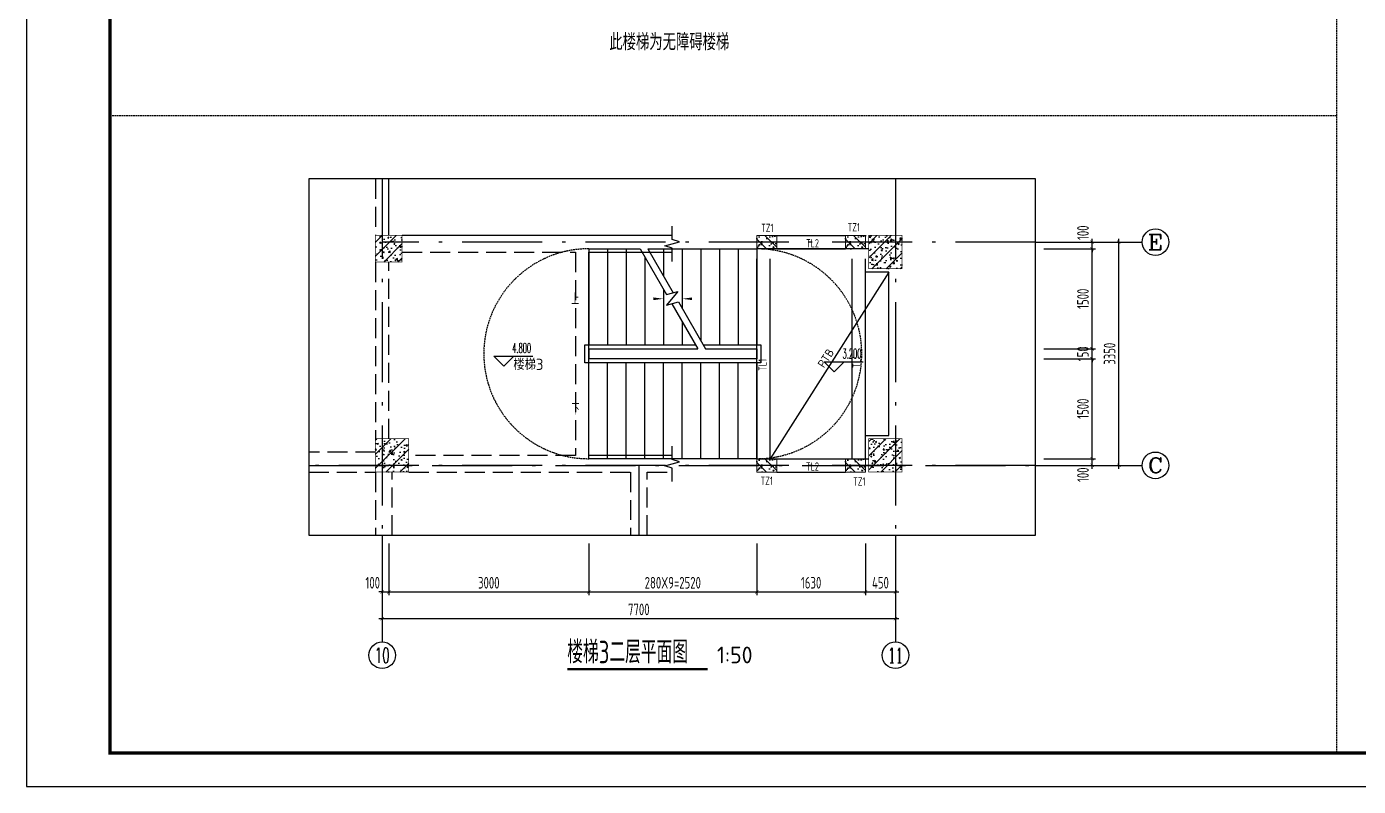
# Model space of a CAD drawing. Extents: x 169490 to 7584583, y -2399407 to 1374371.
# Drawn here: x 593778 to 613756, y 419774 to 431176 of the extents above; entities that cross this region are included whole.
import ezdxf
from ezdxf.enums import TextEntityAlignment as Align

# ---------------------------------------------------------------- set-up
doc = ezdxf.new("R2010")
doc.units = 0
doc.header["$LTSCALE"] = 100
for name, pattern in [('__DASH', [0.35, 0.25, -0.1]), ('D3轴线点划线', [18.5, 12, -3, 0.5, -3]), ('H3普通虚线', [4.2, 3, -1.2]), ('HIDDEN', [0.375, 0.25, -0.125])]:
    doc.linetypes.add(name, pattern=pattern)
doc.layers.get('0').update_dxf_attribs({"linetype": 'CONTINUOUS'})
doc.layers.get('DEFPOINTS').update_dxf_attribs({"linetype": 'CONTINUOUS'})
for name, color, linetype in [('A-LM-FX(分割线)', 251, 'CONTINUOUS'), ('AXIS_TEXT', 4, 'CONTINUOUS'), ('C-AXIS(轴号)', 3, 'CONTINUOUS'), ('C-AXIS-T(字)', 7, 'CONTINUOUS'), ('C-DOTE', 8, 'D3轴线点划线'), ('C-NOTE(说明)', 3, 'CONTINUOUS'), ('DIM_ELEV', 3, 'CONTINUOUS'), ('DIM_SYMB', 3, 'CONTINUOUS'), ('DIM标注', 7, 'CONTINUOUS'), ('HATCH填充', 251, 'CONTINUOUS'), ('HID虚线', 9, 'HIDDEN'), ('PUB_TEXT', 4, 'CONTINUOUS'), ('S-BEAM-LINE1', 4, 'CONTINUOUS'), ('S-BEAM-LINE2', 4, 'H3普通虚线'), ('S-COLU-HATCH', 251, 'CONTINUOUS'), ('STAIR', 2, 'CONTINUOUS'), ('TXT', 3, 'CONTINUOUS'), ('图框', 140, 'CONTINUOUS')]:
    doc.layers.add(name, color=color, linetype=linetype)
doc.layers.add('S-COLU-LINE1', color=6, linetype='CONTINUOUS', lineweight=18)
doc.styles.add('_TCH_AXIS', font='COMPLEX', dxfattribs={"bigfont": 'GBCBIG'})
doc.styles.add('_TCH_DIM', font='SIMPLEX', dxfattribs={"bigfont": 'GBCBIG'})
doc.styles.add('COMPLEX', font='COMPLEX')
doc.styles.get("Standard").update_dxf_attribs({"font": 'tssdeng.shx', "width": 0.7, "bigfont": 'hztxt.shx'})
doc.styles.add('TSSD_Dimension', font='Tssdeng.shx', dxfattribs={"width": 0.7, "bigfont": 'tssdchn.shx'})
doc.styles.add('TSSD_Norm', font='tssdeng.shx', dxfattribs={"bigfont": 'hztxt.shx'})
doc.styles.add('TSSD_REIN', font='tssdeng.shx', dxfattribs={"width": 0.7, "bigfont": 'hztxt.shx'})
doc.styles.add('TXT', font='simplex.shx', dxfattribs={"width": 0.8, "bigfont": 'hztxt.shx'})
doc.dimstyles.new('TSSD_50_50', dxfattribs={"dimtxt": 175, "dimasz": 50, "dimexe": 50, "dimexo": 125, "dimgap": 50, "dimtad": 1, "dimdec": 0, "dimzin": 0, "dimdsep": 46, "dimtxsty": 'TSSD_Dimension', "dimblk": 'ARCHTICK', "dimblk1": 'ARCHTICK', "dimblk2": 'ARCHTICK', "dimcen": 0, "dimdle": 50, "dimclrt": 7, "dimadec": 0, "dimazin": 0, "dimtfac": 1, "dimtdec": 0, "dimtix": 1, "dimtmove": 2, "dimatfit": 3, "dimfxl": 1, "dimtolj": 1, "dimtzin": 0, "dimarcsym": 0})
pattern_1 = [(50, (-5252948.72, 2465386.08), (215.178055, -18.8256405), [22.5, -247.5]), (355, (-5252948.72, 2465386.08), (-41.6254, 225.65764), [18, -198]), (100.4514, (-5252930.79, 2465384.5), (173.5528145, 206.8318626), [19.122057, -210.3426336]), (46.1842, (-5252948.72, 2465446.08), (320.172315, -49.655704), [33.75, -371.25]), (96.6356, (-5252922.04, 2465441.94), (280.398812, 292.235361), [28.683086, -315.5139]), (351.1842, (-5252948.72, 2465446.08), (280.398584, 292.23558), [27, -297]), (21, (-5252918.72, 2465431.08), (179.0721156, -120.785667), [22.5, -247.5]), (326, (-5252918.72, 2465431.08), (72.9945996, 217.5450135), [18, -198]), (71.4514, (-5252903.8, 2465421.01), (252.0667886, 96.759149), [19.122057, -210.3426336]), (37.5, (-5252948.72, 2465386.08), (3.6479566, 99.86815615), [0, -195.6, 0, -201, 0, -198.75]), (7.5, (-5252948.72, 2465386.08), (78.9208612, 118.3235136), [0, -114.6, 0, -191.1, 0, -75.75]), (327.5, (-5253015.62, 2465386.08), (160.1467309, -6.7664615), [0, -75, 0, -234, 0, -310.5]), (317.5, (-5253045.62, 2465386.08), (174.9558508, 30.0314947), [0, -97.5, 0, -155.4, 0, -220.5]), (45, (-5252948.72, 2465386.08), (-106.066017, 106.066017), [])]

# ---------------------------------------------------------------- blocks, each defined once
blk = doc.blocks.new('_ARCHTICK')
at = {"const_width": 0.15}
blk.add_lwpolyline([(-0.5, -0.5), (0.5, 0.5)], dxfattribs=at)
blk = doc.blocks.new('*D870')
at = {"layer": 'DEFPOINTS', "color": 0, "ltscale": 10, "transparency": 16777216}
for p in [(608911, 427942), (609761, 427942), (608911, 427842)]:
    blk.add_point(p, dxfattribs=at)
at = {"layer": 'DIM标注', "color": 0, "lineweight": -2, "ltscale": 10, "transparency": 16777216}
for p, q in [((609036, 427942), (609811, 427942)), ((609761, 427942), (609761, 427992)), ((609761, 427842), (609761, 427942)), ((609036, 427842), (609811, 427842)), ((609761, 427842), (609761, 427792))]:
    blk.add_line(p, q, dxfattribs=at)
at = {"layer": 'DIM标注', "color": 0, "lineweight": -2, "ltscale": 10, "transparency": 16777216, "xscale": 50, "yscale": 50, "zscale": 50}
for p, rotation in [((609761, 427942), 270), ((609761, 427842), 90)]:
    blk.add_blockref('_ARCHTICK', p, dxfattribs=dict(at, rotation=rotation))
at = {"layer": 'DIM标注', "color": 7, "ltscale": 10, "transparency": 16777216, "insert": (609624, 428083), "char_height": 175, "attachment_point": 5, "rotation": 90, "style": 'TSSD_Dimension'}
blk.add_mtext('\\A1;100', dxfattribs=at)
blk = doc.blocks.new('*D871')
at = {"layer": 'DEFPOINTS', "color": 0, "ltscale": 10, "transparency": 16777216}
for p in [(608911, 427842), (609761, 427842), (608911, 426342)]:
    blk.add_point(p, dxfattribs=at)
at = {"layer": 'DIM标注', "color": 0, "lineweight": -2, "ltscale": 10, "transparency": 16777216}
for p, q in [((609036, 427842), (609811, 427842)), ((609761, 426292), (609761, 427892)), ((609036, 426342), (609811, 426342))]:
    blk.add_line(p, q, dxfattribs=at)
at = {"layer": 'DIM标注', "color": 0, "lineweight": -2, "ltscale": 10, "transparency": 16777216, "xscale": 50, "yscale": 50, "zscale": 50}
for p, rotation in [((609761, 427842), 90), ((609761, 426342), 270)]:
    blk.add_blockref('_ARCHTICK', p, dxfattribs=dict(at, rotation=rotation))
at = {"layer": 'DIM标注', "color": 7, "ltscale": 10, "transparency": 16777216, "insert": (609624, 427092), "char_height": 175, "attachment_point": 5, "rotation": 90, "style": 'TSSD_Dimension'}
blk.add_mtext('\\A1;1500', dxfattribs=at)
blk = doc.blocks.new('*D872')
at = {"layer": 'DEFPOINTS', "color": 0, "ltscale": 10, "transparency": 16777216}
for p in [(608911, 426342), (609761, 426342), (608911, 426192)]:
    blk.add_point(p, dxfattribs=at)
at = {"layer": 'DIM标注', "color": 0, "lineweight": -2, "ltscale": 10, "transparency": 16777216}
for p, q in [((609036, 426342), (609811, 426342)), ((609761, 426342), (609761, 426392)), ((609761, 426192), (609761, 426342)), ((609036, 426192), (609811, 426192)), ((609761, 426192), (609761, 426142))]:
    blk.add_line(p, q, dxfattribs=at)
at = {"layer": 'DIM标注', "color": 0, "lineweight": -2, "ltscale": 10, "transparency": 16777216, "xscale": 50, "yscale": 50, "zscale": 50}
for p, rotation in [((609761, 426342), 270), ((609761, 426192), 90)]:
    blk.add_blockref('_ARCHTICK', p, dxfattribs=dict(at, rotation=rotation))
at = {"layer": 'DIM标注', "color": 7, "ltscale": 10, "transparency": 16777216, "insert": (609624, 426267), "char_height": 175, "attachment_point": 5, "rotation": 90, "style": 'TSSD_Dimension'}
blk.add_mtext('\\A1;150', dxfattribs=at)
blk = doc.blocks.new('*D873')
at = {"layer": 'DEFPOINTS', "color": 0, "ltscale": 10, "transparency": 16777216}
for p in [(608911, 426192), (609761, 426192), (608911, 424692)]:
    blk.add_point(p, dxfattribs=at)
at = {"layer": 'DIM标注', "color": 0, "lineweight": -2, "ltscale": 10, "transparency": 16777216}
for p, q in [((609036, 426192), (609811, 426192)), ((609761, 424642), (609761, 426242)), ((609036, 424692), (609811, 424692))]:
    blk.add_line(p, q, dxfattribs=at)
at = {"layer": 'DIM标注', "color": 0, "lineweight": -2, "ltscale": 10, "transparency": 16777216, "xscale": 50, "yscale": 50, "zscale": 50}
for p, rotation in [((609761, 426192), 90), ((609761, 424692), 270)]:
    blk.add_blockref('_ARCHTICK', p, dxfattribs=dict(at, rotation=rotation))
at = {"layer": 'DIM标注', "color": 7, "ltscale": 10, "transparency": 16777216, "insert": (609624, 425442), "char_height": 175, "attachment_point": 5, "rotation": 90, "style": 'TSSD_Dimension'}
blk.add_mtext('\\A1;1500', dxfattribs=at)
blk = doc.blocks.new('*D874')
at = {"layer": 'DEFPOINTS', "color": 0, "ltscale": 10, "transparency": 16777216}
for p in [(608911, 424692), (608911, 424592), (609761, 424692)]:
    blk.add_point(p, dxfattribs=at)
at = {"layer": 'DIM标注', "color": 0, "lineweight": -2, "ltscale": 10, "transparency": 16777216}
for p, q in [((609761, 424542), (609761, 424742)), ((609036, 424692), (609811, 424692)), ((609036, 424592), (609811, 424592))]:
    blk.add_line(p, q, dxfattribs=at)
at = {"layer": 'DIM标注', "color": 0, "lineweight": -2, "ltscale": 10, "transparency": 16777216, "xscale": 50, "yscale": 50, "zscale": 50}
for p, rotation in [((609761, 424692), 90), ((609761, 424592), 270)]:
    blk.add_blockref('_ARCHTICK', p, dxfattribs=dict(at, rotation=rotation))
at = {"layer": 'DIM标注', "color": 7, "ltscale": 10, "transparency": 16777216, "insert": (609624, 424451), "char_height": 175, "attachment_point": 5, "rotation": 90, "style": 'TSSD_Dimension'}
blk.add_mtext('\\A1;100', dxfattribs=at)
blk = doc.blocks.new('*D875')
at = {"layer": 'DEFPOINTS', "color": 0, "ltscale": 10, "transparency": 16777216}
for p in [(608911, 427942), (610161, 427942), (608911, 424592)]:
    blk.add_point(p, dxfattribs=at)
at = {"layer": 'DIM标注', "color": 0, "lineweight": -2, "ltscale": 10, "transparency": 16777216}
for p, q in [((609036, 427942), (610211, 427942)), ((610161, 424542), (610161, 427992)), ((609036, 424592), (610211, 424592))]:
    blk.add_line(p, q, dxfattribs=at)
at = {"layer": 'DIM标注', "color": 0, "lineweight": -2, "ltscale": 10, "transparency": 16777216, "xscale": 50, "yscale": 50, "zscale": 50}
for p, rotation in [((610161, 427942), 90), ((610161, 424592), 270)]:
    blk.add_blockref('_ARCHTICK', p, dxfattribs=dict(at, rotation=rotation))
at = {"layer": 'DIM标注', "color": 7, "ltscale": 10, "transparency": 16777216, "insert": (610024, 426267), "char_height": 175, "attachment_point": 5, "rotation": 90, "style": 'TSSD_Dimension'}
blk.add_mtext('\\A1;3350', dxfattribs=at)
blk = doc.blocks.new('*D876')
at = {"layer": 'DEFPOINTS', "color": 0, "ltscale": 10, "transparency": 16777216}
for p in [(599111, 423542), (599211, 423542), (599211, 422692)]:
    blk.add_point(p, dxfattribs=at)
at = {"layer": 'DIM标注', "color": 0, "lineweight": -2, "ltscale": 10, "transparency": 16777216}
for p, q in [((599111, 423417), (599111, 422642)), ((599211, 423417), (599211, 422642)), ((599111, 422692), (599061, 422692)), ((599111, 422692), (599211, 422692)), ((599211, 422692), (599261, 422692))]:
    blk.add_line(p, q, dxfattribs=at)
at = {"layer": 'DIM标注', "color": 0, "lineweight": -2, "ltscale": 10, "transparency": 16777216, "xscale": 50, "yscale": 50, "zscale": 50}
blk.add_blockref('_ARCHTICK', (599111, 422692), dxfattribs=at)
at = {"layer": 'DIM标注', "color": 0, "lineweight": -2, "ltscale": 10, "transparency": 16777216, "xscale": 50, "yscale": 50, "zscale": 50, "rotation": 180}
blk.add_blockref('_ARCHTICK', (599211, 422692), dxfattribs=at)
at = {"layer": 'DIM标注', "color": 7, "ltscale": 10, "transparency": 16777216, "insert": (598970, 422830), "char_height": 175, "attachment_point": 5, "style": 'TSSD_Dimension'}
blk.add_mtext('\\A1;100', dxfattribs=at)
blk = doc.blocks.new('*D877')
at = {"layer": 'DEFPOINTS', "color": 0, "ltscale": 10, "transparency": 16777216}
for p in [(599211, 423542), (602211, 423542), (602211, 422692)]:
    blk.add_point(p, dxfattribs=at)
at = {"layer": 'DIM标注', "color": 0, "lineweight": -2, "ltscale": 10, "transparency": 16777216}
for p, q in [((599211, 423417), (599211, 422642)), ((602211, 423417), (602211, 422642)), ((599161, 422692), (602261, 422692))]:
    blk.add_line(p, q, dxfattribs=at)
at = {"layer": 'DIM标注', "color": 0, "lineweight": -2, "ltscale": 10, "transparency": 16777216, "xscale": 50, "yscale": 50, "zscale": 50, "rotation": 180}
blk.add_blockref('_ARCHTICK', (599211, 422692), dxfattribs=at)
at = {"layer": 'DIM标注', "color": 0, "lineweight": -2, "ltscale": 10, "transparency": 16777216, "xscale": 50, "yscale": 50, "zscale": 50}
blk.add_blockref('_ARCHTICK', (602211, 422692), dxfattribs=at)
at = {"layer": 'DIM标注', "color": 7, "ltscale": 10, "transparency": 16777216, "insert": (600711, 422830), "char_height": 175, "attachment_point": 5, "style": 'TSSD_Dimension'}
blk.add_mtext('\\A1;3000', dxfattribs=at)
blk = doc.blocks.new('*D878')
at = {"layer": 'DEFPOINTS', "color": 0, "ltscale": 10, "transparency": 16777216}
for p in [(602211, 423542), (604731, 423542), (604731, 422692)]:
    blk.add_point(p, dxfattribs=at)
at = {"layer": 'DIM标注', "color": 0, "lineweight": -2, "ltscale": 10, "transparency": 16777216}
for p, q in [((602211, 423417), (602211, 422642)), ((604731, 423417), (604731, 422642)), ((602161, 422692), (604781, 422692))]:
    blk.add_line(p, q, dxfattribs=at)
at = {"layer": 'DIM标注', "color": 0, "lineweight": -2, "ltscale": 10, "transparency": 16777216, "xscale": 50, "yscale": 50, "zscale": 50, "rotation": 180}
blk.add_blockref('_ARCHTICK', (602211, 422692), dxfattribs=at)
at = {"layer": 'DIM标注', "color": 0, "lineweight": -2, "ltscale": 10, "transparency": 16777216, "xscale": 50, "yscale": 50, "zscale": 50}
blk.add_blockref('_ARCHTICK', (604731, 422692), dxfattribs=at)
at = {"layer": 'DIM标注', "color": 7, "ltscale": 10, "transparency": 16777216, "insert": (603471, 422830), "char_height": 175, "attachment_point": 5, "style": 'TSSD_Dimension'}
blk.add_mtext('\\A1;280X9=2520', dxfattribs=at)
blk = doc.blocks.new('*D879')
at = {"layer": 'DEFPOINTS', "color": 0, "ltscale": 10, "transparency": 16777216}
for p in [(606361, 423542), (606811, 423542), (606811, 422692)]:
    blk.add_point(p, dxfattribs=at)
at = {"layer": 'DIM标注', "color": 0, "lineweight": -2, "ltscale": 10, "transparency": 16777216}
for p, q in [((606361, 423417), (606361, 422642)), ((606811, 423417), (606811, 422642)), ((606311, 422692), (606861, 422692))]:
    blk.add_line(p, q, dxfattribs=at)
at = {"layer": 'DIM标注', "color": 0, "lineweight": -2, "ltscale": 10, "transparency": 16777216, "xscale": 50, "yscale": 50, "zscale": 50, "rotation": 180}
blk.add_blockref('_ARCHTICK', (606361, 422692), dxfattribs=at)
at = {"layer": 'DIM标注', "color": 0, "lineweight": -2, "ltscale": 10, "transparency": 16777216, "xscale": 50, "yscale": 50, "zscale": 50}
blk.add_blockref('_ARCHTICK', (606811, 422692), dxfattribs=at)
at = {"layer": 'DIM标注', "color": 7, "ltscale": 10, "transparency": 16777216, "insert": (606586, 422830), "char_height": 175, "attachment_point": 5, "style": 'TSSD_Dimension'}
blk.add_mtext('\\A1;450', dxfattribs=at)
blk = doc.blocks.new('*D880')
at = {"layer": 'DEFPOINTS', "color": 0, "ltscale": 10, "transparency": 16777216}
for p in [(599111, 423542), (606811, 423542), (606811, 422292)]:
    blk.add_point(p, dxfattribs=at)
at = {"layer": 'DIM标注', "color": 0, "lineweight": -2, "ltscale": 10, "transparency": 16777216}
for p, q in [((599111, 423417), (599111, 422242)), ((606811, 423417), (606811, 422242)), ((599061, 422292), (606861, 422292))]:
    blk.add_line(p, q, dxfattribs=at)
at = {"layer": 'DIM标注', "color": 0, "lineweight": -2, "ltscale": 10, "transparency": 16777216, "xscale": 50, "yscale": 50, "zscale": 50, "rotation": 180}
blk.add_blockref('_ARCHTICK', (599111, 422292), dxfattribs=at)
at = {"layer": 'DIM标注', "color": 0, "lineweight": -2, "ltscale": 10, "transparency": 16777216, "xscale": 50, "yscale": 50, "zscale": 50}
blk.add_blockref('_ARCHTICK', (606811, 422292), dxfattribs=at)
at = {"layer": 'DIM标注', "color": 7, "ltscale": 10, "transparency": 16777216, "insert": (602961, 422430), "char_height": 175, "attachment_point": 5, "style": 'TSSD_Dimension'}
blk.add_mtext('\\A1;7700', dxfattribs=at)
blk = doc.blocks.new('_AXISO')
blk.add_circle((0, 0), 0.5)
at = {"layer": 'AXIS_TEXT', "style": 'COMPLEX', "width": 1.041667}
blk.add_attdef('A', text='', height=0.56, dxfattribs=at).set_placement((-0.25, -0.28), (0.25, -0.28), align=Align.FIT)
blk = doc.blocks.new('*D894')
at = {"layer": 'DEFPOINTS', "color": 0, "ltscale": 10, "transparency": 16777216}
for p in [(604731, 423542), (606361, 423542), (606361, 422692)]:
    blk.add_point(p, dxfattribs=at)
at = {"layer": 'DIM标注', "color": 0, "lineweight": -2, "ltscale": 10, "transparency": 16777216}
for p, q in [((604731, 423417), (604731, 422642)), ((606361, 423417), (606361, 422642)), ((604681, 422692), (606411, 422692))]:
    blk.add_line(p, q, dxfattribs=at)
at = {"layer": 'DIM标注', "color": 0, "lineweight": -2, "ltscale": 10, "transparency": 16777216, "xscale": 50, "yscale": 50, "zscale": 50, "rotation": 180}
blk.add_blockref('_ARCHTICK', (604731, 422692), dxfattribs=at)
at = {"layer": 'DIM标注', "color": 0, "lineweight": -2, "ltscale": 10, "transparency": 16777216, "xscale": 50, "yscale": 50, "zscale": 50}
blk.add_blockref('_ARCHTICK', (606361, 422692), dxfattribs=at)
at = {"layer": 'DIM标注', "color": 7, "ltscale": 10, "transparency": 16777216, "insert": (605546, 422830), "char_height": 175, "attachment_point": 5, "style": 'TSSD_Dimension'}
blk.add_mtext('\\A1;1630', dxfattribs=at)

msp = doc.modelspace()

# ---------------------------------------------------------------- hatches: boundary and pattern name
at = {"layer": 'HATCH填充', "ltscale": 10}
h = msp.add_hatch(dxfattribs=at)
h.set_pattern_fill('ARMORED', color=256, scale=25, angle=-90, style=0)
h.set_pattern_definition([(320, (2830628.38, 6082264.59), (-15.6880337, -179.3150457), [18.75, -206.25]), (265, (2830628.38, 6082264.59), (188.0480334, 34.6878334), [15, -165]), (10.4514, (2830627.08, 6082249.65), (172.3598855, -144.6273454), [15.9350475, -175.285528]), (316.1842, (2830678.38, 6082264.6), (-41.3797536, -266.810262), [28.125, -309.375]), (6.6356, (2830674.94, 6082242.36), (243.529468, -233.665676), [23.902572, -262.92825]), (261.1842, (2830678.38, 6082264.6), (243.52965, -233.665486), [22.5, -247.5]), (291, (2830665.88, 6082239.59), (-100.6547227, -149.226763), [18.75, -206.25]), (236, (2830665.88, 6082239.59), (181.287511, -60.828833), [15, -165]), (341.4514, (2830657.5, 6082227.15), (80.632624, -210.055657), [15.9350475, -175.285528]), (307.5, (2830628.384, 6082264.59), (83.22346346, -3.0399638), [0, -163, 0, -167.5, 0, -165.625]), (277.5, (2830628.38, 6082264.59), (98.602928, -65.7673844), [0, -95.5, 0, -159.25, 0, -63.125]), (237.5, (2830628.384, 6082320.34), (-5.6387179, -133.45560904), [0, -62.5, 0, -195, 0, -258.75]), (227.5, (2830628.38, 6082345.34), (25.0262456, -145.7965423), [0, -81.25, 0, -129.5, 0, -183.75]), (315, (2830628.38, 6082264.59), (88.3883476, 88.3883476), [])])
h.paths.add_polyline_path([(605031.2, 428042), (605031.2, 427842), (604731.2, 427842), (604731.2, 428042)])
h = msp.add_hatch(dxfattribs=at)
h.set_pattern_fill('ARMORED', color=256, scale=25, angle=-90, style=0)
h.set_pattern_definition([(320, (2831958.38, 6082264.59), (-15.6880337, -179.3150457), [18.75, -206.25]), (265, (2831958.38, 6082264.59), (188.0480334, 34.6878334), [15, -165]), (10.4514, (2831957.08, 6082249.65), (172.3598855, -144.6273454), [15.9350475, -175.285528]), (316.1842, (2832008.38, 6082264.6), (-41.3797536, -266.810262), [28.125, -309.375]), (6.6356, (2832004.94, 6082242.36), (243.529468, -233.665676), [23.902572, -262.92825]), (261.1842, (2832008.38, 6082264.6), (243.52965, -233.665486), [22.5, -247.5]), (291, (2831995.88, 6082239.59), (-100.6547227, -149.226763), [18.75, -206.25]), (236, (2831995.88, 6082239.59), (181.287511, -60.828833), [15, -165]), (341.4514, (2831987.5, 6082227.15), (80.632624, -210.055657), [15.9350475, -175.285528]), (307.5, (2831958.384, 6082264.59), (83.22346346, -3.0399638), [0, -163, 0, -167.5, 0, -165.625]), (277.5, (2831958.38, 6082264.59), (98.602928, -65.7673844), [0, -95.5, 0, -159.25, 0, -63.125]), (237.5, (2831958.384, 6082320.34), (-5.6387179, -133.45560904), [0, -62.5, 0, -195, 0, -258.75]), (227.5, (2831958.38, 6082345.34), (25.0262456, -145.7965423), [0, -81.25, 0, -129.5, 0, -183.75]), (315, (2831958.38, 6082264.59), (88.3883476, 88.3883476), [])])
h.paths.add_polyline_path([(606361.2, 428042), (606361.2, 427842), (606061.2, 427842), (606061.2, 428042)])
h = msp.add_hatch(dxfattribs=at)
h.set_pattern_fill('ARMORED', color=256, scale=25, angle=-90, style=0)
h.set_pattern_definition([(320, (2830628.38, 6078914.59), (-15.6880337, -179.3150457), [18.75, -206.25]), (265, (2830628.38, 6078914.59), (188.0480334, 34.6878334), [15, -165]), (10.4514, (2830627.08, 6078899.65), (172.3598855, -144.6273454), [15.9350475, -175.285528]), (316.1842, (2830678.38, 6078914.6), (-41.3797536, -266.810262), [28.125, -309.375]), (6.6356, (2830674.94, 6078892.36), (243.529468, -233.665676), [23.902572, -262.92825]), (261.1842, (2830678.38, 6078914.6), (243.52965, -233.665486), [22.5, -247.5]), (291, (2830665.88, 6078889.59), (-100.6547227, -149.226763), [18.75, -206.25]), (236, (2830665.88, 6078889.59), (181.287511, -60.828833), [15, -165]), (341.4514, (2830657.5, 6078877.15), (80.632624, -210.055657), [15.9350475, -175.285528]), (307.5, (2830628.384, 6078914.59), (83.22346346, -3.0399638), [0, -163, 0, -167.5, 0, -165.625]), (277.5, (2830628.38, 6078914.59), (98.602928, -65.7673844), [0, -95.5, 0, -159.25, 0, -63.125]), (237.5, (2830628.384, 6078970.34), (-5.6387179, -133.45560904), [0, -62.5, 0, -195, 0, -258.75]), (227.5, (2830628.38, 6078995.34), (25.0262456, -145.7965423), [0, -81.25, 0, -129.5, 0, -183.75]), (315, (2830628.38, 6078914.59), (88.3883476, 88.3883476), [])])
h.paths.add_polyline_path([(605031.2, 424692), (605031.2, 424492), (604731.2, 424492), (604731.2, 424692)])
h = msp.add_hatch(dxfattribs=at)
h.set_pattern_fill('ARMORED', color=256, scale=25, angle=-90, style=0)
h.set_pattern_definition([(320, (2831958.38, 6078914.59), (-15.6880337, -179.3150457), [18.75, -206.25]), (265, (2831958.38, 6078914.59), (188.0480334, 34.6878334), [15, -165]), (10.4514, (2831957.08, 6078899.65), (172.3598855, -144.6273454), [15.9350475, -175.285528]), (316.1842, (2832008.38, 6078914.6), (-41.3797536, -266.810262), [28.125, -309.375]), (6.6356, (2832004.94, 6078892.36), (243.529468, -233.665676), [23.902572, -262.92825]), (261.1842, (2832008.38, 6078914.6), (243.52965, -233.665486), [22.5, -247.5]), (291, (2831995.88, 6078889.59), (-100.6547227, -149.226763), [18.75, -206.25]), (236, (2831995.88, 6078889.59), (181.287511, -60.828833), [15, -165]), (341.4514, (2831987.5, 6078877.15), (80.632624, -210.055657), [15.9350475, -175.285528]), (307.5, (2831958.384, 6078914.59), (83.22346346, -3.0399638), [0, -163, 0, -167.5, 0, -165.625]), (277.5, (2831958.38, 6078914.59), (98.602928, -65.7673844), [0, -95.5, 0, -159.25, 0, -63.125]), (237.5, (2831958.384, 6078970.34), (-5.6387179, -133.45560904), [0, -62.5, 0, -195, 0, -258.75]), (227.5, (2831958.38, 6078995.34), (25.0262456, -145.7965423), [0, -81.25, 0, -129.5, 0, -183.75]), (315, (2831958.38, 6078914.59), (88.3883476, 88.3883476), [])])
h.paths.add_polyline_path([(606361.2, 424692), (606361.2, 424492), (606061.2, 424492), (606061.2, 424692)])
at = {"layer": 'S-COLU-HATCH', "ltscale": 10}
h = msp.add_hatch(dxfattribs=at)
h.set_pattern_fill('ARMORED', color=256, scale=30)
h.set_pattern_definition(pattern_1)
h.paths.add_polyline_path([(599011.2, 428042), (599411.2, 428042), (599411.2, 427642), (599011.2, 427642)])
h = msp.add_hatch(dxfattribs=at)
h.set_pattern_fill('ARMORED', color=256, scale=30)
h.set_pattern_definition(pattern_1)
h.paths.add_polyline_path([(606411.2, 428042), (606911.2, 428042), (606911.2, 427542), (606411.2, 427542)])
h = msp.add_hatch(dxfattribs=at)
h.set_pattern_fill('ARMORED', color=256, scale=30)
h.set_pattern_definition(pattern_1)
h.paths.add_polyline_path([(599011.2, 424992), (599511.2, 424992), (599511.2, 424492), (599011.2, 424492)])
h = msp.add_hatch(dxfattribs=at)
h.set_pattern_fill('ARMORED', color=256, scale=30)
h.set_pattern_definition(pattern_1)
h.paths.add_polyline_path([(606411.2, 424992), (606911.2, 424992), (606911.2, 424492), (606411.2, 424492)])

# ---------------------------------------------------------------- linework, layer by layer
at = {"ltscale": 10}
msp.add_lwpolyline([(598011.2, 423542), (608911.2, 423542), (608911.2, 428892), (598011.2, 428892)], close=True, dxfattribs=at)
at = {"layer": 'A-LM-FX(分割线)', "linetype": '__DASH'}
for points in [[(613429, 448974.2), (613429, 420274.2)], [(595027.8, 429840.9), (613429, 429840.9)]]:
    msp.add_lwpolyline(points, dxfattribs=at)
at = {"layer": 'C-AXIS(轴号)'}
for p, q in [((608911.2, 427942), (610511.2, 427942)), ((608911.2, 424592), (610511.2, 424592)), ((599111.2, 423542), (599111.2, 421942)), ((606811.2, 423542), (606811.2, 421942))]:
    msp.add_line(p, q, dxfattribs=at)
at = {"layer": 'C-DOTE'}
for p, q in [((599111.2, 428892), (599111.2, 423542)), ((606811.2, 428892), (606811.2, 423542)), ((606811.2, 428892), (606811.2, 423542)), ((608911.2, 427942), (599111.2, 427942)), ((608911.2, 427942), (599111.2, 427942)), ((598011.2, 424592), (608911.2, 424592)), ((608911.2, 424592), (598011.2, 424592)), ((602961.2, 424592), (602961.2, 423542))]:
    msp.add_line(p, q, dxfattribs=at)
at = {"layer": 'DIM_ELEV'}
for p, q in [((600936.8, 426078.4), (600786.8, 426228.4)), ((600786.8, 426228.4), (601371.4, 426228.4)), ((600936.8, 426078.4), (601086.8, 426228.4)), ((605891.9, 425993.5), (605741.9, 426143.5)), ((605741.9, 426143.5), (606326.5, 426143.5)), ((605891.9, 425993.5), (606041.9, 426143.5))]:
    msp.add_line(p, q, dxfattribs=at)
at = {"layer": 'DIM_SYMB'}
for points in [[(602071.2, 427092, 0, 0, 0), (603331.2, 427092, 0, 40, 0), (603181.2, 427092, 0, 0, 0)], [(602071.2, 425442, 0, 0, 0), (605721.2, 425442, 0, 0, 0), (605721.2, 427092, 0, 0, 0), (603611.2, 427092, 0, 40, 0), (603761.2, 427092, 0, 0, 0)]]:
    msp.add_lwpolyline(points, format="xyseb", dxfattribs=at)
at = {"layer": 'DIM_SYMB', "const_width": 35}
msp.add_lwpolyline([(601887.6, 421532.7), (603993.7, 421532.7)], dxfattribs=at)
at = {"layer": 'HID虚线', "ltscale": 10}
for points in [[(603459.5, 427652), (603459.5, 427852), (603349.5, 427887), (603569.5, 427947), (603459.5, 427982), (603459.5, 428182)], [(603459.5, 424352), (603459.5, 424552), (603349.5, 424587), (603569.5, 424647), (603459.5, 424682), (603459.5, 424882)]]:
    msp.add_lwpolyline(points, dxfattribs=at)
at = {"layer": 'S-BEAM-LINE1'}
for p, q in [((599211.2, 428042), (599211.2, 428892)), ((602111.2, 428042), (599411.2, 428042)), ((603459.5, 428042), (602111.2, 428042)), ((602211.2, 427792), (603459.5, 427792)), ((602211.2, 424742), (602211.2, 427792)), ((602961.2, 424742), (602211.2, 424742)), ((603459.5, 424742), (602961.2, 424742))]:
    msp.add_line(p, q, dxfattribs=at)
at = {"layer": 'S-BEAM-LINE2'}
for p, q in [((599011.2, 428892), (599011.2, 428042)), ((599411.2, 427792), (602011.2, 427792)), ((602011.2, 427792), (602011.2, 424742)), ((599011.2, 427642), (599011.2, 424992)), ((599211.2, 424992), (599211.2, 427642)), ((599011.2, 424792), (598011.2, 424792)), ((602011.2, 424742), (599511.2, 424742)), ((598011.2, 424492), (599011.2, 424492)), ((599011.2, 424492), (599011.2, 423542)), ((599261.2, 423542), (599261.2, 424492)), ((599511.2, 424492), (602111.2, 424492)), ((602111.2, 424492), (602836.2, 424492)), ((602836.2, 424492), (602836.2, 423542)), ((603086.2, 424492), (603459.5, 424492)), ((603086.2, 423542), (603086.2, 424492))]:
    msp.add_line(p, q, dxfattribs=at)
at = {"layer": 'S-BEAM-LINE2', "ltscale": 10}
for p, q in [((604731.2, 424692), (604731.2, 427842)), ((604931.2, 424692), (604931.2, 427842)), ((606161.2, 424692), (606161.2, 427842)), ((606361.2, 424692), (606361.2, 427842))]:
    msp.add_line(p, q, dxfattribs=at)
for points in [[(605031.2, 428042), (606061.2, 428042)], [(605031.2, 427842), (606061.2, 427842)], [(605034.1, 424692), (606064.1, 424692)], [(605034.1, 424492), (606064.1, 424492)]]:
    msp.add_lwpolyline(points, dxfattribs=at)
at = {"layer": 'S-COLU-LINE1', "color": 2, "const_width": 10}
for points in [[(599011.2, 428042), (599411.2, 428042), (599411.2, 427642), (599011.2, 427642)], [(606411.2, 428042), (606911.2, 428042), (606911.2, 427542), (606411.2, 427542)], [(599011.2, 424992), (599511.2, 424992), (599511.2, 424492), (599011.2, 424492)], [(606411.2, 424992), (606911.2, 424992), (606911.2, 424492), (606411.2, 424492)]]:
    msp.add_lwpolyline(points, close=True, dxfattribs=at)
at = {"layer": 'S-COLU-LINE1', "ltscale": 10}
for points in [[(605031.2, 428042), (605031.2, 427842), (604731.2, 427842), (604731.2, 428042)], [(606361.2, 428042), (606361.2, 427842), (606061.2, 427842), (606061.2, 428042)], [(605031.2, 424692), (605031.2, 424492), (604731.2, 424492), (604731.2, 424692)], [(606361.2, 424692), (606361.2, 424492), (606061.2, 424492), (606061.2, 424692)]]:
    msp.add_lwpolyline(points, close=True, dxfattribs=at)
at = {"layer": 'STAIR'}
for p, q in [((602211.2, 427842), (602980.5, 427842)), ((602211.2, 427842), (602211.2, 426402)), ((602491.2, 427842), (602491.2, 426402)), ((602771.2, 427842), (602771.2, 426402)), ((602980.5, 427842), (603376.3, 427156.4)), ((603096, 427842), (604731.2, 427842)), ((603096, 427842), (603476.3, 427183.2)), ((603331.2, 427842), (603331.2, 427434.5)), ((603611.2, 427842), (603611.2, 426949.6)), ((603891.2, 427842), (603891.2, 426464.6)), ((604171.2, 427842), (604171.2, 426402)), ((604451.2, 427842), (604451.2, 426402)), ((604731.2, 427842), (604731.2, 426402)), ((606411.2, 427842), (604731.2, 427842)), ((604731.2, 427842), (604731.2, 426402)), ((603051.2, 427719.5), (603051.2, 426402)), ((603331.2, 427234.5), (603331.2, 426402)), ((603548.7, 427202.6), (603375.8, 426996.6)), ((603376.3, 427156.4), (603548.7, 427202.6)), ((603375.8, 426996.6), (603556.2, 427044.9)), ((603456.2, 427018.1), (603846.5, 426342)), ((603556.2, 427044.9), (603962, 426342)), ((603611.2, 426749.6), (603611.2, 426402)), ((602151.2, 426132), (602151.2, 426402)), ((602151.2, 426402), (603811.9, 426402)), ((602211.2, 426342), (603846.5, 426342)), ((602211.2, 426192), (602211.2, 426342)), ((602211.2, 426342), (603846.5, 426342)), ((602211.2, 426342), (602211.2, 426192)), ((603927.4, 426402), (604791.2, 426402)), ((603962, 426342), (604731.2, 426342)), ((603962, 426342), (604731.2, 426342)), ((604731.2, 426342), (604731.2, 426192)), ((604731.2, 426342), (604731.2, 426192)), ((604791.2, 426402), (604791.2, 426132)), ((604791.2, 426132), (602151.2, 426132)), ((604731.2, 426192), (602211.2, 426192)), ((604731.2, 426192), (602211.2, 426192)), ((602211.2, 424692), (602211.2, 426132)), ((602491.2, 424692), (602491.2, 426132)), ((602771.2, 424692), (602771.2, 426132)), ((603051.2, 424692), (603051.2, 426132)), ((603331.2, 424692), (603331.2, 426132)), ((603611.2, 424692), (603611.2, 426132)), ((603891.2, 424692), (603891.2, 426132)), ((604171.2, 424692), (604171.2, 426132)), ((604451.2, 424692), (604451.2, 426132)), ((604731.2, 424692), (604731.2, 426132)), ((604731.2, 426132), (604731.2, 424692)), ((604731.2, 424692), (602211.2, 424692)), ((604731.2, 424692), (606411.2, 424692))]:
    msp.add_line(p, q, dxfattribs=at)
msp.add_lwpolyline([(606361.2, 425042), (606711.2, 425042), (606711.2, 427492), (606361.2, 427492)], dxfattribs=at)
at = {"layer": 'STAIR', "color": 8, "linetype": '__DASH'}
for centre, start, end in [((602211.2, 426267), 90, 270), ((604731.2, 426267), 270, 90)]:
    msp.add_arc(centre, 1575, start, end, dxfattribs=at)
at = {"layer": 'TXT', "ltscale": 10}
msp.add_lwpolyline([(606711.2, 427492), (604931.2, 424692)], dxfattribs=at)
at = {"layer": '图框'}
msp.add_lwpolyline([(593777.8, 419774.2), (635827.8, 419774.2), (635827.8, 449474.2), (593777.8, 449474.2)], close=True, dxfattribs=at)
at = {"layer": '图框', "const_width": 50}
msp.add_lwpolyline([(595027.8, 420274.2), (635327.8, 420274.2), (635327.8, 448974.2), (595027.8, 448974.2)], close=True, dxfattribs=at)

# ---------------------------------------------------------------- block references
at = {"layer": 'C-AXIS(轴号)'}
ref = msp.add_blockref('_AXISO', (610711.2, 427942), dxfattribs=dict(at, xscale=400, yscale=400, zscale=400))
ref.add_attrib('A', 'E', dxfattribs={"layer": 'C-AXIS-T(字)', "height": 226.3, "style": '_TCH_AXIS', "width": 1.3125}).set_placement((610598.1, 427828.9), (610824.4, 427828.9), align=Align.FIT)
ref = msp.add_blockref('_AXISO', (610711.2, 424592), dxfattribs=dict(at, xscale=400, yscale=400, zscale=400))
ref.add_attrib('A', 'C', dxfattribs={"layer": 'C-AXIS-T(字)', "height": 226.3, "style": '_TCH_AXIS', "width": 1.4}).set_placement((610598.1, 424478.9), (610824.4, 424478.9), align=Align.FIT)
ref = msp.add_blockref('_AXISO', (599111.2, 421742), dxfattribs=dict(at, xscale=400, yscale=400, zscale=400))
ref.add_attrib('A', '10', dxfattribs={"layer": 'C-AXIS-T(字)', "height": 226.27, "style": '_TCH_AXIS', "width": 0.724138}).set_placement((598998.1, 421628.9), (599224.4, 421628.9), align=Align.FIT)
ref = msp.add_blockref('_AXISO', (606811.2, 421742), dxfattribs=dict(at, xscale=400, yscale=400, zscale=400))
ref.add_attrib('A', '11', dxfattribs={"layer": 'C-AXIS-T(字)', "height": 226.27, "style": '_TCH_AXIS', "width": 0.875}).set_placement((606698.1, 421628.9), (606924.4, 421628.9), align=Align.FIT)

# ---------------------------------------------------------------- texts
at = {"layer": 'C-NOTE(说明)', "style": 'TXT', "width": 0.8}
msp.add_text('此楼梯为无障碍楼梯', height=250, dxfattribs=at).set_placement((602518.2, 430820.5))
at = {"layer": 'PUB_TEXT', "style": '_TCH_DIM'}
for s, height, width, p in [('上', 168.8, 0.7, (601948.2, 427004.5)), ('4.800', 148.75, 0.494118, (601062.4, 426278.5)), ('3.200', 148.75, 0.494118, (606017.5, 426193.5)), ('下', 168.8, 0.7, (601954.7, 425354.5))]:
    msp.add_text(s, height=height, dxfattribs=dict(at, width=width)).set_placement(p)
at = {"layer": 'PUB_TEXT', "color": 7, "ltscale": 10}
msp.add_text('楼梯3', height=168.79, dxfattribs=at).set_placement((601079.6, 426023.4))
at = {"layer": 'PUB_TEXT', "ltscale": 10, "style": 'TSSD_REIN', "width": 0.7}
msp.add_text('楼梯3二层平面图', height=337.59, dxfattribs=at).set_placement((601887.6, 421621.3))
at = {"layer": 'PUB_TEXT'}
msp.add_text('1:50', height=250, dxfattribs=at).set_placement((604133.7, 421621.3))
at = {"layer": 'TXT', "ltscale": 10, "style": 'TSSD_REIN', "width": 0.7}
for s, p in [('TZ1', (604795.9, 428093.1)), ('TZ1', (606093.4, 428103.4)), ('TL2', (605468.4, 427862)), ('TL2', (605468.4, 424512)), ('TZ1', (604787.3, 424297.8)), ('TZ1', (606175.2, 424287.5))]:
    msp.add_text(s, height=125, dxfattribs=at).set_placement(p)
at = {"layer": 'TXT', "ltscale": 10, "style": 'TSSD_Norm'}
msp.add_text('PTB', height=125, rotation=57.56, dxfattribs=at).set_placement((605741, 426043.5))
at = {"layer": 'TXT', "ltscale": 10, "style": 'TSSD_REIN', "width": 0.7}
for p in [(604880.2, 426010.2), (606291.7, 426053.8)]:
    msp.add_text('TL1', height=125, rotation=90, dxfattribs=at).set_placement(p)

# ---------------------------------------------------------------- dimensions: what is measured, and where the dimension line sits
at = {"layer": 'DIM标注', "ltscale": 10}
for base, p1, p2, angle, picture, middle in [((609761.2, 427942), (608911.2, 427842), (608911.2, 427942), 90, '*D870', (609623.7, 428083.2)), ((609761.2, 424692), (608911.2, 424592), (608911.2, 424692), 90, '*D874', (609623.7, 424450.9)), ((599211.2, 422692), (599111.2, 423542), (599211.2, 423542), 0, '*D876', (598970.1, 422829.5))]:
    dim = msp.add_linear_dim(base=base, p1=p1, p2=p2, angle=angle, dimstyle='TSSD_50_50', dxfattribs=at)
    dim.commit()
    dim.dimension.update_dxf_attribs({"geometry": picture, "text_midpoint": middle, "dimtype": 161})
for p1, p2, distance, picture, middle in [((608911.2, 424592), (608911.2, 427942), -1250, '*D875', (610023.7, 426267)), ((608911.2, 426342), (608911.2, 427842), -850, '*D871', (609623.7, 427092)), ((608911.2, 426192), (608911.2, 426342), -850, '*D872', (609623.7, 426267)), ((608911.2, 424692), (608911.2, 426192), -850, '*D873', (609623.7, 425442)), ((599111.2, 423542), (606811.2, 423542), -1250, '*D880', (602961.2, 422429.5)), ((599211.2, 423542), (602211.2, 423542), -850, '*D877', (600711.2, 422829.5)), ((604731.2, 423542), (606361.2, 423542), -850, '*D894', (605546.2, 422829.5)), ((606361.2, 423542), (606811.2, 423542), -850, '*D879', (606586.2, 422829.5))]:
    dim = msp.add_aligned_dim(p1=p1, p2=p2, distance=distance, dimstyle='TSSD_50_50', dxfattribs=at)
    dim.commit()
    dim.dimension.update_dxf_attribs({"geometry": picture, "text_midpoint": middle})
dim = msp.add_aligned_dim(p1=(602211.2, 423542), p2=(604731.2, 423542), distance=-850, text='280X9=2520', dimstyle='TSSD_50_50', dxfattribs=at)
dim.commit()
dim.dimension.update_dxf_attribs({"geometry": '*D878', "text_midpoint": (603471.2, 422829.5)})

doc.saveas('drawing.dxf')
